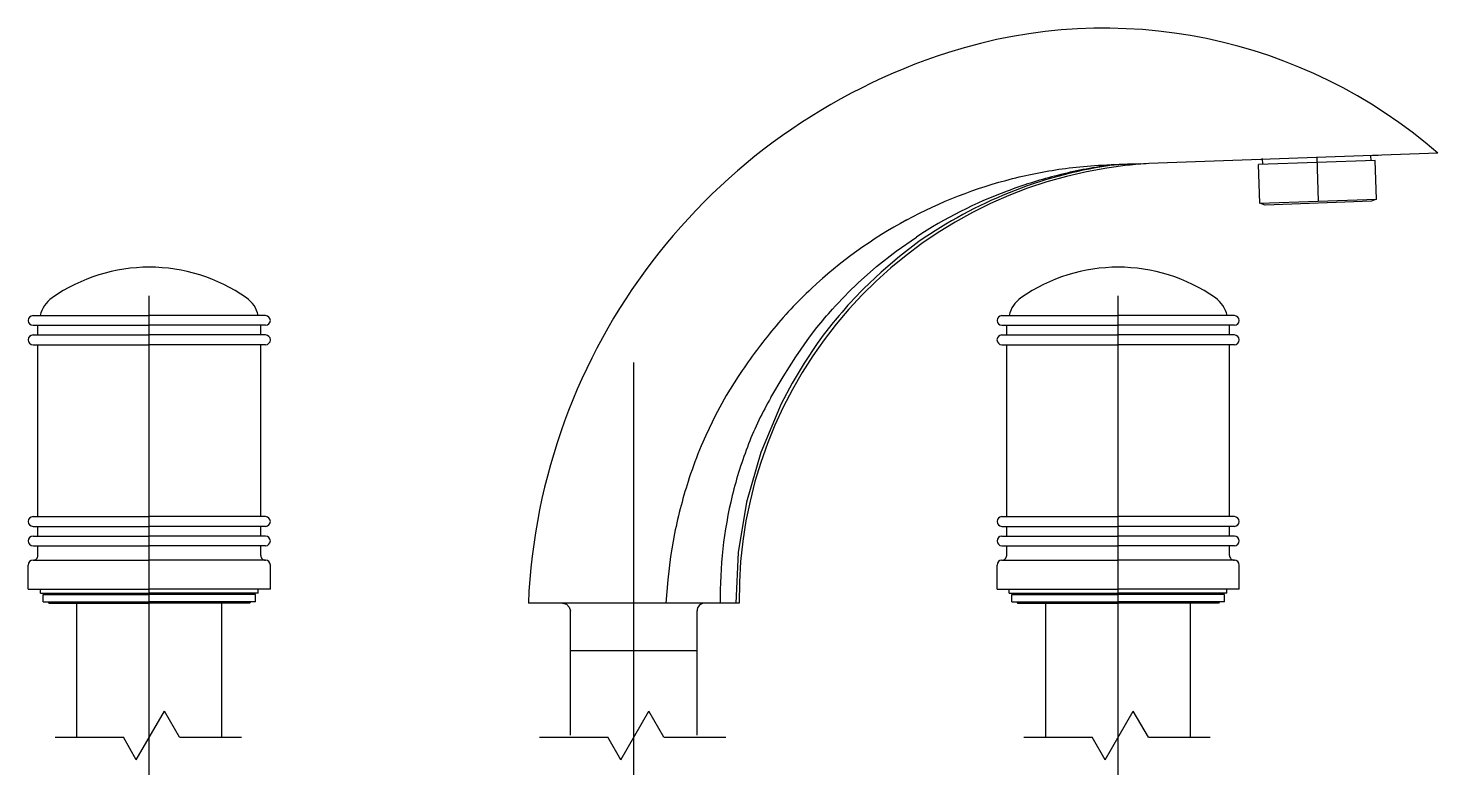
# Model space of a CAD drawing. Extents: x -618.253 to -617.959, y 0.567 to 0.723.
import ezdxf

# ---------------------------------------------------------------- set-up
doc = ezdxf.new("R2010")
doc.units = 0
doc.header["$LTSCALE"] = 0.2
doc.header["$MEASUREMENT"] = 0
doc.linetypes.add('AXES', pattern=[0.54, 0.3, -0.08, 0.08, -0.08])
doc.linetypes.add('CONTINU', pattern=[0])
doc.layers.get('0').update_dxf_attribs({"linetype": 'CONTINUOUS'})
doc.layers.add('DECA_EIXOS', color=5, linetype='AXES')

msp = doc.modelspace()

# ---------------------------------------------------------------- linework, layer by layer
at = {"linetype": 'CONTINU'}
for points in [[(-617.95901, 0.69685, 0.262545), (-618.0612, 0.71789)], [(-618.0612, 0.71789, 0.31417), (-618.1489, 0.60292)], [(-618.06987, 0.68296, -0.061796), (-618.0478, 0.69157, -0.02907), (-618.03674, 0.6937, -0.016195), (-618.03072, 0.6943, -0.009806), (-618.02377, 0.69459)], [(-618.01933, 0.69471, 0.012224), (-618.02377, 0.69434)], [(-618.02377, 0.69434, 0.385631), (-618.1049, 0.60292)], [(-618.0284, 0.69421, 0.031854), (-618.03907, 0.69207, 0.025117), (-618.04892, 0.68896, 0.056114), (-618.06788, 0.67936)], [(-618.02784, 0.69426, 0.115231), (-618.06735, 0.6784)], [(-618.06987, 0.68296, 0.064557), (-618.0898, 0.66861, 0.032625), (-618.09815, 0.65968, 0.023376), (-618.10509, 0.65027)], [(-618.09824, 0.64589), (-618.09572, 0.65018), (-618.09304, 0.65438), (-618.09018, 0.65845), (-618.08864, 0.66045, -0.014738), (-618.08539, 0.6643, -0.02182), (-618.08005, 0.66977), (-618.07618, 0.67319), (-618.07212, 0.6764), (-618.06788, 0.67936)], [(-618.06735, 0.6784), (-618.07139, 0.67533), (-618.07526, 0.67203), (-618.07894, 0.66853, 0.020453), (-618.08401, 0.66299, 0.01349), (-618.08711, 0.65912), (-618.08857, 0.65712), (-618.09131, 0.65306), (-618.09382, 0.64885), (-618.09611, 0.64452)], [(-618.20775, 0.66667, 0.315212), (-618.24834, 0.66667)], [(-618.00546, 0.66667, 0.315212), (-618.04605, 0.66667)], [(-618.24834, 0.66667, 0.190141), (-618.2508, 0.66295)], [(-618.20529, 0.66295, 0.190527), (-618.20775, 0.66667)], [(-618.04605, 0.66667, 0.190624), (-618.04852, 0.66295)], [(-618.00301, 0.66295, 0.19014), (-618.00546, 0.66667)], [(-618.25231, 0.66295, 1), (-618.25231, 0.66093)], [(-618.20377, 0.66093, 1), (-618.20377, 0.66295)], [(-618.05004, 0.66295, 1), (-618.05004, 0.66093)], [(-618.00149, 0.66093, 1), (-618.00149, 0.66295)], [(-618.25231, 0.65891, 1), (-618.25231, 0.65688)], [(-618.20377, 0.65688, 1), (-618.20377, 0.65891)], [(-618.05004, 0.65891, 1), (-618.05004, 0.65688)], [(-618.00149, 0.65688, 1), (-618.00149, 0.65891)], [(-618.10509, 0.65027), (-618.10759, 0.64629), (-618.10985, 0.64217), (-618.11187, 0.63794), (-618.11281, 0.63576, 0.018558), (-618.1153, 0.62907, 0.030359), (-618.11837, 0.61747), (-618.11921, 0.61265), (-618.11981, 0.6078), (-618.12017, 0.60292)], [(-618.09824, 0.64589, 0.038485), (-618.10292, 0.63616, 0.033326), (-618.10631, 0.62542, 0.065246), (-618.10882, 0.60292)], [(-618.25231, 0.62098, 1), (-618.25231, 0.61896)], [(-618.20377, 0.61896, 1), (-618.20377, 0.62098)], [(-618.05004, 0.62098, 1), (-618.05004, 0.61896)], [(-618.00149, 0.61896, 1), (-618.00149, 0.62098)], [(-618.25231, 0.61693, 1), (-618.25231, 0.61491)], [(-618.20377, 0.61491, 1), (-618.20377, 0.61693)], [(-618.05004, 0.61693, 1), (-618.05004, 0.61491)], [(-618.00149, 0.61491, 1), (-618.00149, 0.61693)], [(-618.25232, 0.61188, 0.415508), (-618.2513, 0.61289)], [(-618.20478, 0.61289, 0.416408), (-618.20377, 0.61188)], [(-618.05004, 0.61188, 0.416051), (-618.04903, 0.61289)], [(-618.0025, 0.61289, 0.416051), (-618.00149, 0.61188)], [(-618.25232, 0.61188, 0.414213), (-618.25333, 0.61087)], [(-618.20276, 0.61087, 0.414212), (-618.20377, 0.61188)], [(-618.05004, 0.61188, 0.414212), (-618.05105, 0.61087)], [(-618.00048, 0.61087, 0.414212), (-618.00149, 0.61188)], [(-618.11206, 0.60292, 0.409494), (-618.11368, 0.6013)]]:
    msp.add_lwpolyline(points, format="xyb", dxfattribs=at)
for points in [[(-618.02377, 0.69459), (-618.0284, 0.69421)], [(-618.0211, 0.69468), (-618.02377, 0.69459)], [(-618.02155, 0.69466), (-618.02377, 0.69459)], [(-618.02377, 0.69434), (-618.02377, 0.69459)], [(-617.95901, 0.69685), (-618.01933, 0.69471)], [(-617.99562, 0.69555), (-617.99714, 0.6955)], [(-617.98426, 0.69493), (-617.99644, 0.6945)], [(-617.99558, 0.69453), (-617.99563, 0.69574)], [(-617.97208, 0.69536), (-617.98426, 0.69493)], [(-617.97146, 0.69641), (-617.97298, 0.69635)], [(-617.97294, 0.69533), (-617.97298, 0.69635)], [(-617.9718, 0.68728), (-617.97208, 0.69536)], [(-617.99615, 0.68641), (-617.99644, 0.6945)], [(-617.99615, 0.68641), (-617.9718, 0.68728)], [(-617.99508, 0.68604), (-617.99615, 0.68641)], [(-617.97284, 0.68684), (-617.99508, 0.68604)], [(-617.9718, 0.68728), (-617.97284, 0.68684)], [(-618.25231, 0.66295), (-618.22804, 0.66295)], [(-618.20377, 0.66295), (-618.22804, 0.66295)], [(-618.05004, 0.66295), (-618.02576, 0.66295)], [(-618.00149, 0.66295), (-618.02576, 0.66295)], [(-618.25231, 0.66093), (-618.22804, 0.66093)], [(-618.2513, 0.65891), (-618.2513, 0.66093)], [(-618.20377, 0.66093), (-618.22804, 0.66093)], [(-618.20478, 0.65891), (-618.20478, 0.66093)], [(-618.05004, 0.66093), (-618.02576, 0.66093)], [(-618.04903, 0.65891), (-618.04903, 0.66093)], [(-618.00149, 0.66093), (-618.02576, 0.66093)], [(-618.0025, 0.65891), (-618.0025, 0.66093)], [(-618.25231, 0.65891), (-618.22804, 0.65891)], [(-618.25231, 0.65688), (-618.22804, 0.65688)], [(-618.2513, 0.62098), (-618.2513, 0.65688)], [(-618.20377, 0.65891), (-618.22804, 0.65891)], [(-618.20377, 0.65688), (-618.22804, 0.65688)], [(-618.20478, 0.62098), (-618.20478, 0.65688)], [(-618.05004, 0.65891), (-618.02576, 0.65891)], [(-618.05004, 0.65688), (-618.02576, 0.65688)], [(-618.04903, 0.62098), (-618.04903, 0.65688)], [(-618.00149, 0.65891), (-618.02576, 0.65891)], [(-618.00149, 0.65688), (-618.02576, 0.65688)], [(-618.0025, 0.62098), (-618.0025, 0.65688)], [(-618.09611, 0.64452), (-618.10037, 0.63439), (-618.10334, 0.624), (-618.10507, 0.61347), (-618.10556, 0.60292)], [(-618.25231, 0.62098), (-618.22804, 0.62098)], [(-618.25231, 0.61896), (-618.22804, 0.61896)], [(-618.2513, 0.61693), (-618.2513, 0.61896)], [(-618.20377, 0.62098), (-618.22804, 0.62098)], [(-618.20377, 0.61896), (-618.22804, 0.61896)], [(-618.20478, 0.61693), (-618.20478, 0.61896)], [(-618.05004, 0.62098), (-618.02576, 0.62098)], [(-618.05004, 0.61896), (-618.02576, 0.61896)], [(-618.04903, 0.61693), (-618.04903, 0.61896)], [(-618.00149, 0.62098), (-618.02576, 0.62098)], [(-618.00149, 0.61896), (-618.02576, 0.61896)], [(-618.0025, 0.61693), (-618.0025, 0.61896)], [(-618.25231, 0.61693), (-618.22804, 0.61693)], [(-618.20377, 0.61693), (-618.22804, 0.61693)], [(-618.05004, 0.61693), (-618.02576, 0.61693)], [(-618.00149, 0.61693), (-618.02576, 0.61693)], [(-618.25231, 0.61491), (-618.22804, 0.61491)], [(-618.2513, 0.61289), (-618.2513, 0.61491)], [(-618.20377, 0.61491), (-618.22804, 0.61491)], [(-618.20478, 0.61289), (-618.20478, 0.61491)], [(-618.05004, 0.61491), (-618.02576, 0.61491)], [(-618.04903, 0.61289), (-618.04903, 0.61491)], [(-618.00149, 0.61491), (-618.02576, 0.61491)], [(-618.0025, 0.61289), (-618.0025, 0.61491)], [(-618.25333, 0.60581), (-618.25333, 0.61087)], [(-618.25232, 0.61188), (-618.22804, 0.61188)], [(-618.20377, 0.61188), (-618.22804, 0.61188)], [(-618.20276, 0.60581), (-618.20276, 0.61087)], [(-618.05105, 0.60581), (-618.05105, 0.61087)], [(-618.05004, 0.61188), (-618.02576, 0.61188)], [(-618.00149, 0.61188), (-618.02576, 0.61188)], [(-618.00048, 0.60581), (-618.00048, 0.61087)], [(-618.25333, 0.60581), (-618.22804, 0.60581)], [(-618.25076, 0.605), (-618.25076, 0.60581)], [(-618.25076, 0.605), (-618.22804, 0.605)], [(-618.25022, 0.60318), (-618.25022, 0.6047)], [(-618.25022, 0.6047), (-618.22804, 0.6047)], [(-618.24918, 0.6047), (-618.24901, 0.605)], [(-618.20276, 0.60581), (-618.22804, 0.60581)], [(-618.20532, 0.605), (-618.22804, 0.605)], [(-618.20586, 0.6047), (-618.22804, 0.6047)], [(-618.2069, 0.6047), (-618.20707, 0.605)], [(-618.20586, 0.60318), (-618.20586, 0.6047)], [(-618.20532, 0.605), (-618.20532, 0.60581)], [(-618.05105, 0.60581), (-618.02576, 0.60581)], [(-618.04849, 0.605), (-618.04849, 0.60581)], [(-618.04849, 0.605), (-618.02576, 0.605)], [(-618.04795, 0.60318), (-618.04795, 0.6047)], [(-618.04795, 0.6047), (-618.02576, 0.6047)], [(-618.04691, 0.6047), (-618.04673, 0.605)], [(-618.00048, 0.60581), (-618.02576, 0.60581)], [(-618.00304, 0.605), (-618.02576, 0.605)], [(-618.00358, 0.6047), (-618.02576, 0.6047)], [(-618.00462, 0.6047), (-618.0048, 0.605)], [(-618.00358, 0.60318), (-618.00358, 0.6047)], [(-618.00304, 0.605), (-618.00304, 0.60581)], [(-618.25022, 0.60318), (-618.22804, 0.60318)], [(-618.24918, 0.60318), (-618.24903, 0.60292)], [(-618.24903, 0.60292), (-618.22804, 0.60292)], [(-618.24316, 0.57493), (-618.24316, 0.60292)], [(-618.20586, 0.60318), (-618.22804, 0.60318)], [(-618.20705, 0.60292), (-618.22804, 0.60292)], [(-618.21292, 0.57493), (-618.21292, 0.60292)], [(-618.2069, 0.60318), (-618.20705, 0.60292)], [(-618.1049, 0.60292), (-618.1489, 0.60292)], [(-618.14174, 0.60292), (-618.14093, 0.60269), (-618.14035, 0.60211), (-618.14013, 0.6013)], [(-618.14013, 0.57533), (-618.14013, 0.6013)], [(-618.11368, 0.57533), (-618.11368, 0.6013)], [(-618.04795, 0.60318), (-618.02576, 0.60318)], [(-618.04691, 0.60318), (-618.04676, 0.60292)], [(-618.04676, 0.60292), (-618.02576, 0.60292)], [(-618.04088, 0.57493), (-618.04088, 0.60292)], [(-618.00358, 0.60318), (-618.02576, 0.60318)], [(-618.00477, 0.60292), (-618.02576, 0.60292)], [(-618.01064, 0.57493), (-618.01064, 0.60292)], [(-618.00462, 0.60318), (-618.00477, 0.60292)], [(-618.14013, 0.59301), (-618.11368, 0.59301)]]:
    msp.add_lwpolyline(points, dxfattribs=at)
at = {"layer": 'DECA_EIXOS'}
for points in [[(-617.9843, 0.69595), (-617.98398, 0.68685)], [(-618.02576, 0.56708), (-618.02576, 0.6772)], [(-618.22804, 0.56708), (-618.22804, 0.67307)], [(-618.1269, 0.56708), (-618.1269, 0.65314)], [(-618.23075, 0.57023), (-618.22489, 0.58039)], [(-618.22173, 0.57493), (-618.22489, 0.58039)], [(-618.12961, 0.57023), (-618.12375, 0.58039)], [(-618.12059, 0.57493), (-618.12375, 0.58039)], [(-618.02847, 0.57023), (-618.02261, 0.58039)], [(-618.01945, 0.57493), (-618.02261, 0.58039)], [(-618.24772, 0.57493), (-618.23346, 0.57493)], [(-618.23075, 0.57023), (-618.23346, 0.57493)], [(-618.22173, 0.57493), (-618.20878, 0.57493)], [(-618.14658, 0.57493), (-618.13232, 0.57493)], [(-618.12961, 0.57023), (-618.13232, 0.57493)], [(-618.12059, 0.57493), (-618.10764, 0.57493)], [(-618.04545, 0.57493), (-618.03118, 0.57493)], [(-618.02847, 0.57023), (-618.03118, 0.57493)], [(-618.01945, 0.57493), (-618.00651, 0.57493)]]:
    msp.add_lwpolyline(points, dxfattribs=at)

doc.saveas('drawing.dxf')
